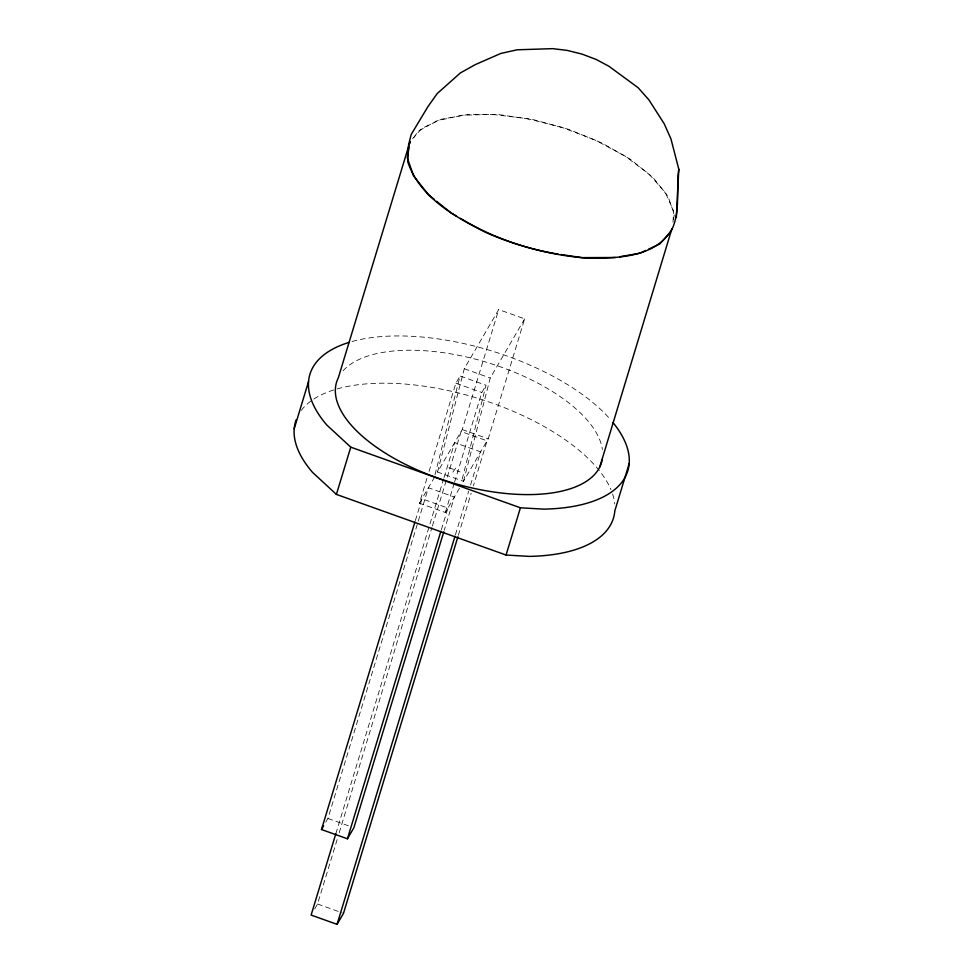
<?xml version="1.0" encoding="UTF-8"?>
<svg xmlns="http://www.w3.org/2000/svg" width="973" height="973" viewBox="0 0 973 973"><rect width="100%" height="100%" fill="white"/><g stroke="black" fill="none" stroke-linecap="round" stroke-linejoin="round"><path stroke-width="0.73" stroke-dasharray="4.87 3.65" d="M673 222.245L673.584 210.983L665.398 192.593L648.699 173.766L624.642 155.789L594.856 139.905L561.385 127.183L526.49 118.487L492.557 114.413L461.907 115.24L436.634 120.92L418.439 131.051L412.71 139.103M673.45 219.691L674.325 214.571L668.037 196.437L653.078 177.585L630.455 159.329L601.728 142.909L568.852 129.421L534.068 119.813L499.733 114.729L468.208 114.51L441.62 119.168L421.796 128.4L412.686 138.653M434.98 474.788L460.071 375.979L486.014 385.259L461.311 482.62M437.534 472.051L464.291 368.718L498.711 309.572L524.654 318.84L488.203 438.847L463.489 481.319L437.534 472.051L462.248 429.579L498.711 309.572M463.489 481.319L490.246 377.998L524.654 318.84M459.463 488.251L445.354 512.503L419.399 503.223L427.305 477.196M429.069 471.406L455.863 383.216L460.071 375.979M415.362 520.555L421.978 498.796L447.921 508.076L441.316 529.835M325.785 822.149L327.925 818.463L417.831 522.55M418.268 521.102L428.412 487.741L454.367 497.008L444.223 530.37M335.855 833.666L443.627 478.947M444.065 477.488L454.671 442.606L480.613 451.873L470.458 485.32M314.693 908.928L317.551 904.014L337.424 838.592M339.2 832.779L431.951 527.488M432.389 526.04L461.105 431.538L487.059 440.818L473.365 485.88M445.354 512.503L454.136 483.581M454.573 482.134L481.817 392.484L486.014 385.259M455.437 534.749L468.694 491.134M458.344 535.308L471.151 493.153M419.399 503.223L434.25 477.694M452.883 472.112L456.142 467.502M464.291 368.718L490.246 377.998M455.863 383.216L481.817 392.484M462.248 429.579L488.203 438.847M327.925 818.463L348.419 825.785M317.551 904.014L342.143 912.796M448.967 467.697L460.059 471.917M343.092 370.786A138.421 62.625 16.9 0 1 487.145 362.467A138.421 62.625 16.9 0 1 602.396 449.477M301.265 410.436A166.115 75.152 16.9 0 1 460.703 393.518A166.115 75.152 16.9 0 1 610.971 489.687M612.601 494.041A166.115 75.152 16.9 0 1 614.754 504.038M352.068 341.511A166.115 75.152 16.9 0 1 610.801 419.935"/><path stroke-width="1.46" d="M676.357 217.563L678.801 169.266L670.956 138.92L664.194 123.741L648.93 99.891L638.118 87.704L608.928 66.273L596.254 59.499L582 54.087L567.137 50.389L552.7 48.65L517.149 49.793L500.767 53.466L475.371 64.583L460.363 72.939L437.205 93.578L427.865 106.738L411.19 134.481L408.563 144.941L407.699 161.664C419.509 197.276 454.914 216.833 486.427 232.742C518.913 246.741 553.394 255.753 588.726 258.234C618.244 258.222 657.006 257.504 672.72 227.706C680.395 209.353 676.004 188.592 678.801 169.266M409.098 147.264L407.286 157.784L413.574 175.931L428.546 194.77L434.396 199.489M409.803 143.201L410.083 141.572L338.312 377.804A138.421 62.625 16.9 0 0 448.796 481.72A138.421 62.625 16.9 0 0 602.153 459.974M599.757 467.016L671.844 228.935M294.199 428.789L308.55 381.538M629.178 463.574L614.827 510.825A166.115 75.152 16.9 0 1 529.312 556.386L506.057 555.036L336.403 494.406L350.767 447.154L326.94 425.177A166.115 75.152 16.9 0 1 349.076 342.387M443.785 531.83L353.88 827.743L347.446 838.799L321.491 829.531L414.924 522.002M335.855 833.666L311.117 915.07L337.072 924.35L343.505 913.282L457.906 536.768M347.446 838.799L440.878 531.282M337.072 924.35L454.999 536.196M506.057 555.036L520.421 507.797L543.664 509.134A166.115 75.152 16.9 0 0 612.893 422.44M321.491 829.531L323.632 825.834M671.528 230.783L659.816 243.955L648.492 249.222M645.756 250.499L639.991 253.187L619.789 256.726M615.301 257.517L581.878 257.626L561.056 254.537M558.137 254.111C523.79 248.456 490.185 236.5 460.436 218.329M350.767 447.154L520.421 507.797M456.568 216.115L451.156 213.026L436.622 201.289M336.403 494.406L312.588 472.428A166.115 75.152 16.9 0 1 296.108 419.898"/></g></svg>
